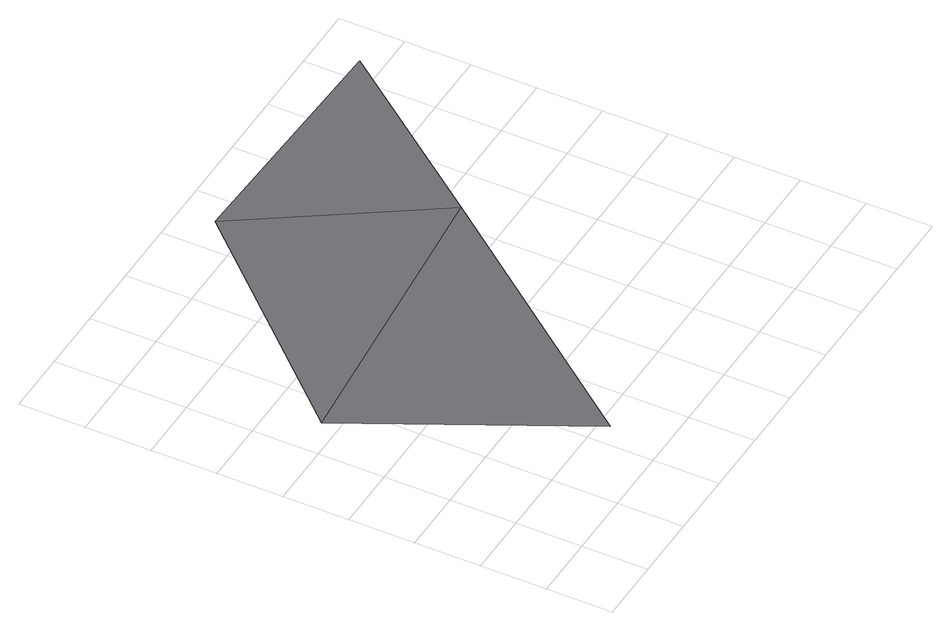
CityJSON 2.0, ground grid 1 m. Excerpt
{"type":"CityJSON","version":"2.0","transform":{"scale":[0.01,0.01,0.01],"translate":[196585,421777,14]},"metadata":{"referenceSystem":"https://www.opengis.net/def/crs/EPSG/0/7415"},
"CityObjects":{
"road1":{"type":"Road","attributes":{"3df_class":"Road","bgt_status":"bestaand","bgt_functie":"inrit","relatievehoogteligging":0,"bgt_fysiekvoorkomen":"gesloten verharding","identificatienamespace":"NL.IMGeo","wegdeeloptalud":"false","plus_fysiekvoorkomen":"asfalt","aantal_punten":0},"geometry":[{"type":"MultiSurface","lod":"1","boundaries":[[[0,1,2]],[[3,4,1]],[[1,4,2]]]}]}
},
"vertices":[
[230,81,47],[532,470,46],[53,423,48],[737,734,42],[340,739,57]
]}
